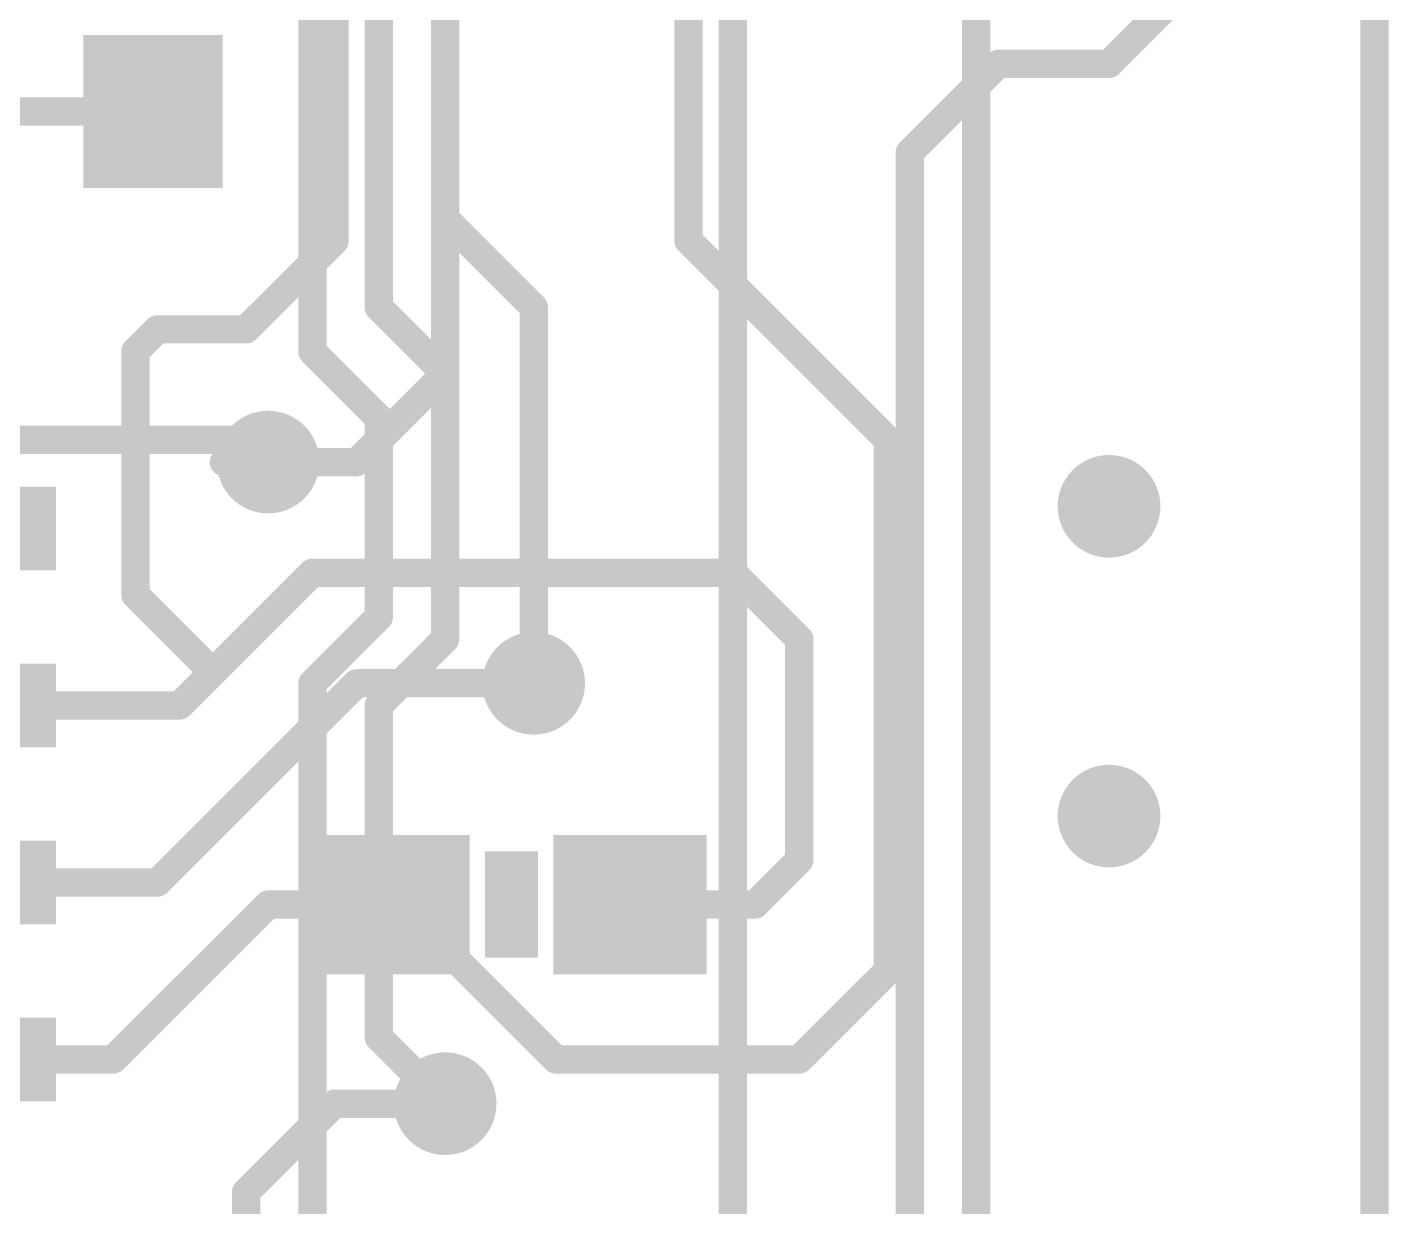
# Model space of a CAD drawing. Extents: x -17.9 to 25.5, y -0.1 to 79.8.
# Drawn here: x 15.73 to 25.5, y 18.47 to 26.93 of the extents above; entities that cross this region are included whole.
import ezdxf

# ---------------------------------------------------------------- set-up
doc = ezdxf.new("R2010")
doc.units = 0
for name, color, linetype in [('1', 12, 'CONTINUOUS'), ('16', 132, 'CONTINUOUS'), ('18', 110, 'CONTINUOUS'), ('20', 53, 'CONTINUOUS'), ('21', 41, 'CONTINUOUS')]:
    doc.layers.add(name, color=color, linetype=linetype)

# ---------------------------------------------------------------- blocks, each defined once
blk = doc.blocks.new('RECT')
blk.add_solid([(-0.5, -0.5), (0.5, -0.5), (-0.5, 0.5), (0.5, 0.5)])
blk = doc.blocks.new('ROUNDV')
at = {"const_width": 0.5}
blk.add_lwpolyline([(0, -0.25, 1), (0, 0.25, 1), (0, -0.25)], format="xyb", dxfattribs=at)

msp = doc.modelspace()

# ---------------------------------------------------------------- linework, layer by layer
at = {"layer": '1'}
for points, const_width in [([(25.4, 55.88), (25.4, 0)], 0.1778), ([(20.4788, 33.9725), (20.4788, 25.4)], 0.2032), ([(17.9388, 25.4), (17.9388, 29.5275)], 0.2032), ([(18.7325, 28.575), (18.7325, 24.4475)], 0.2032), ([(22.5425, 27.6225), (22.5425, 13.245)], 0.2032), ([(16.637, 26.328), (13.3595, 26.328)], 0.2032), ([(17.3038, 24.765), (17.9388, 25.4)], 0.2032), ([(20.4788, 25.4), (21.9075, 23.9713)], 0.2032), ([(16.6687, 24.765), (16.51, 24.6063)], 0.2032), ([(17.3038, 24.765), (16.6687, 24.765)], 0.2032), ([(16.51, 24.6063), (16.51, 22.86)], 0.2032), ([(18.7325, 24.4475), (18.0975, 23.8125)], 0.2032), ([(21.9075, 23.9713), (21.9075, 20.1613)], 0.2032), ([(17.145, 23.8125), (17.4625, 23.8125)], 0.2032), ([(18.0975, 23.8125), (17.4625, 23.8125)], 0.2032), ([(17.0656, 22.3044), (17.78, 23.0188)], 0.2032), ([(17.78, 23.0188), (20.7963, 23.0188)], 0.2032), ([(20.7963, 23.0188), (21.2725, 22.5425)], 0.2032), ([(16.51, 22.86), (17.0656, 22.3044)], 0.2032), ([(21.2725, 22.5425), (21.2725, 20.955)], 0.2032), ([(16.8275, 22.0663), (17.0656, 22.3044)], 0.2032), ([(16.6687, 20.7963), (18.0975, 22.225)], 0.2032), ([(18.0975, 22.225), (19.3675, 22.225)], 0.2032), ([(15.3413, 22.0663), (16.8275, 22.0663)], 0.2032), ([(21.2725, 20.955), (20.955, 20.6375)], 0.2032), ([(15.3413, 20.7963), (16.6687, 20.7963)], 0.2032), ([(16.3513, 19.5263), (17.4625, 20.6375)], 0.2032), ([(17.4625, 20.6375), (18.3588, 20.6375)], 0.2032), ([(18.3588, 20.6375), (18.415, 20.6375)], 0.2032), ([(18.415, 20.6375), (19.5263, 19.5263)], 0.2032), ([(20.955, 20.6375), (20.0587, 20.6375)], 0.2032), ([(21.2725, 19.5263), (21.9075, 20.1613)], 0.2032), ([(15.3413, 19.5263), (16.3513, 19.5263)], 0.2032), ([(19.5263, 19.5263), (21.2725, 19.5263)], 0.2032), ([(17.9388, 19.2088), (17.3038, 18.5738)], 0.2032), ([(18.7325, 19.2088), (17.9388, 19.2088)], 0.2032), ([(17.3038, 18.5738), (17.3038, 17.78)], 0.2032)]:
    msp.add_lwpolyline(points, dxfattribs=dict(at, const_width=const_width))
at = {"layer": '1', "const_width": 0.1016}
for points in [[(16.637, 26.2772, 1), (16.637, 26.3788)], [(17.9747, 25.3641, 1), (17.9028, 25.4359)], [(20.5147, 25.4359, 1), (20.4428, 25.3641)], [(17.888, 25.4, 1), (17.9896, 25.4)], [(20.428, 25.4, 1), (20.5296, 25.4)], [(16.6687, 24.8158, 1), (16.6687, 24.7142)], [(16.7047, 24.7291, 1), (16.6328, 24.8009)], [(17.2678, 24.8009, 1), (17.3397, 24.7291)], [(17.3038, 24.7142, 1), (17.3038, 24.8158)], [(16.5608, 24.6063, 1), (16.4592, 24.6063)], [(16.4741, 24.6422, 1), (16.5459, 24.5703)], [(18.7684, 24.4116, 1), (18.6966, 24.4834)], [(18.6817, 24.4475, 1), (18.7833, 24.4475)], [(21.9583, 23.9713, 1), (21.8567, 23.9713)], [(21.8716, 23.9353, 1), (21.9434, 24.0072)], [(17.145, 23.8633, 1), (17.145, 23.7617)], [(17.4625, 23.8633, 1), (17.4625, 23.7617)], [(17.4625, 23.7617, 1), (17.4625, 23.8633)], [(18.0616, 23.8484, 1), (18.1334, 23.7766)], [(18.0975, 23.7617, 1), (18.0975, 23.8633)], [(17.78, 23.0695, 1), (17.78, 22.968)], [(17.8159, 22.9828, 1), (17.7441, 23.0547)], [(20.8322, 23.0547, 1), (20.7603, 22.9828)], [(20.7963, 22.968, 1), (20.7963, 23.0695)], [(16.5459, 22.8959, 1), (16.4741, 22.8241)], [(16.4592, 22.86, 1), (16.5608, 22.86)], [(21.3233, 22.5425, 1), (21.2217, 22.5425)], [(21.2366, 22.5066, 1), (21.3084, 22.5784)], [(17.0297, 22.3403, 1), (17.1015, 22.2685)], [(17.1015, 22.2685, 1), (17.0297, 22.3403)], [(17.0297, 22.2685, 1), (17.1015, 22.3403)], [(18.0975, 22.2758, 1), (18.0975, 22.1742)], [(18.1334, 22.1891, 1), (18.0616, 22.2609)], [(19.3675, 22.1742, 1), (19.3675, 22.2758)], [(16.7916, 22.1022, 1), (16.8634, 22.0303)], [(16.8275, 22.0155, 1), (16.8275, 22.117)], [(21.2217, 20.955, 1), (21.3233, 20.955)], [(21.3084, 20.9191, 1), (21.2366, 20.9909)], [(16.6328, 20.8322, 1), (16.7047, 20.7603)], [(16.6687, 20.7455, 1), (16.6687, 20.847)], [(17.4625, 20.6883, 1), (17.4625, 20.5867)], [(17.4984, 20.6016, 1), (17.4266, 20.6734)], [(18.3588, 20.6883, 1), (18.3588, 20.5867)], [(18.3588, 20.5867, 1), (18.3588, 20.6883)], [(18.4509, 20.6734, 1), (18.3791, 20.6016)], [(18.415, 20.5867, 1), (18.415, 20.6883)], [(20.0587, 20.6883, 1), (20.0587, 20.5867)], [(20.9191, 20.6734, 1), (20.9909, 20.6016)], [(20.955, 20.5867, 1), (20.955, 20.6883)], [(21.9434, 20.1253, 1), (21.8716, 20.1972)], [(21.8567, 20.1613, 1), (21.9583, 20.1613)], [(16.3153, 19.5622, 1), (16.3872, 19.4903)], [(16.3513, 19.4755, 1), (16.3513, 19.577)], [(19.5263, 19.577, 1), (19.5263, 19.4755)], [(19.4903, 19.4903, 1), (19.5622, 19.5622)], [(21.2366, 19.5622, 1), (21.3084, 19.4903)], [(21.2725, 19.4755, 1), (21.2725, 19.577)], [(17.9388, 19.2596, 1), (17.9388, 19.158)], [(17.9747, 19.1728, 1), (17.9028, 19.2447)], [(18.7325, 19.158, 1), (18.7325, 19.2596)], [(17.2678, 18.6097, 1), (17.3397, 18.5378)], [(17.3545, 18.5738, 1), (17.253, 18.5738)]]:
    msp.add_lwpolyline(points, format="xyb", dxfattribs=at)
at = {"layer": '16'}
for points, const_width in [([(25.4, 55.88), (25.4, 0)], 0.1778), ([(18.2563, 36.5125), (18.2563, 24.9238)], 0.2032), ([(17.78, 36.3538), (17.78, 24.6063)], 0.2032), ([(20.7963, 16.51), (20.7963, 35.7188)], 0.2032), ([(18.7325, 25.5587), (18.7325, 34.7662)], 0.2032), ([(23.495, 26.67), (24.13, 27.305)], 0.2032), ([(22.7013, 26.67), (22.0663, 26.035)], 0.2032), ([(22.7013, 26.67), (23.495, 26.67)], 0.2032), ([(22.0663, 26.035), (22.0663, 15.875)], 0.2032), ([(19.3675, 24.9238), (18.7325, 25.5587)], 0.2032), ([(18.2563, 24.9238), (18.7325, 24.4475)], 0.2032), ([(19.3675, 22.225), (19.3675, 24.9238)], 0.2032), ([(17.78, 24.6063), (18.2563, 24.13)], 0.2032), ([(18.7325, 24.4475), (18.7325, 22.5425)], 0.2032), ([(18.2563, 24.13), (18.2563, 22.7013)], 0.2032), ([(13.0175, 23.9713), (17.3038, 23.9713)], 0.2032), ([(17.3038, 23.9713), (17.4625, 23.8125)], 0.2032), ([(18.2563, 22.7013), (17.78, 22.225)], 0.2032), ([(18.7325, 22.5425), (18.2563, 22.0663)], 0.2032), ([(17.78, 22.225), (17.78, 13.97)], 0.2032), ([(18.2563, 22.0663), (18.2563, 19.685)], 0.2032), ([(18.2563, 19.685), (18.7325, 19.2088)], 0.2032)]:
    msp.add_lwpolyline(points, dxfattribs=dict(at, const_width=const_width))
at = {"layer": '16', "const_width": 0.1016}
for points in [[(22.7013, 26.7208, 1), (22.7013, 26.6192)], [(22.7372, 26.6341, 1), (22.6653, 26.7059)], [(23.495, 26.6192, 1), (23.495, 26.7208)], [(23.4591, 26.7059, 1), (23.5309, 26.6341)], [(22.0303, 26.0709, 1), (22.1022, 25.9991)], [(22.117, 26.035, 1), (22.0155, 26.035)], [(18.7684, 25.5947, 1), (18.6966, 25.5228)], [(18.6817, 25.5587, 1), (18.7833, 25.5587)], [(18.2922, 24.9597, 1), (18.2203, 24.8878)], [(19.4183, 24.9238, 1), (19.3167, 24.9238)], [(19.3316, 24.8878, 1), (19.4034, 24.9597)], [(18.2055, 24.9238, 1), (18.3071, 24.9238)], [(17.8159, 24.6422, 1), (17.7441, 24.5703)], [(17.7292, 24.6063, 1), (17.8308, 24.6063)], [(18.7833, 24.4475, 1), (18.6817, 24.4475)], [(18.6966, 24.4116, 1), (18.7684, 24.4834)], [(18.3071, 24.13, 1), (18.2055, 24.13)], [(18.2203, 24.0941, 1), (18.2922, 24.1659)], [(17.3397, 24.0072, 1), (17.2678, 23.9353)], [(17.3038, 23.9205, 1), (17.3038, 24.0221)], [(17.4266, 23.7766, 1), (17.4984, 23.8484)], [(18.2922, 22.6653, 1), (18.2203, 22.7372)], [(18.2055, 22.7013, 1), (18.3071, 22.7013)], [(18.6817, 22.5425, 1), (18.7833, 22.5425)], [(18.7684, 22.5066, 1), (18.6966, 22.5784)], [(17.8308, 22.225, 1), (17.7292, 22.225)], [(17.7441, 22.2609, 1), (17.8159, 22.1891)], [(19.3167, 22.225, 1), (19.4183, 22.225)], [(18.2203, 22.1022, 1), (18.2922, 22.0303)], [(18.3071, 22.0663, 1), (18.2055, 22.0663)], [(18.2922, 19.7209, 1), (18.2203, 19.6491)], [(18.2055, 19.685, 1), (18.3071, 19.685)], [(18.6966, 19.1728, 1), (18.7684, 19.2447)]]:
    msp.add_lwpolyline(points, format="xyb", dxfattribs=at)
at = {"layer": '20', "const_width": 0.2032}
msp.add_lwpolyline([(25.4, 0), (25.4, 55.88)], dxfattribs=at)

# ---------------------------------------------------------------- block references
at = {"layer": '1', "xscale": 1.1, "rotation": 90}
msp.add_blockref('RECT', (16.637, 26.328), dxfattribs=at)
at = {"layer": '1', "xscale": 0.6, "yscale": 1.2, "rotation": 90}
for p in [(15.3413, 23.3362), (15.3413, 22.0663), (15.3413, 20.7963), (15.3413, 19.5263)]:
    msp.add_blockref('RECT', p, dxfattribs=at)
at = {"layer": '1', "xscale": 1.1}
for p in [(18.3588, 20.6375), (20.0587, 20.6375)]:
    msp.add_blockref('RECT', p, dxfattribs=at)
at = {"layer": '18', "xscale": 0.7366, "yscale": 0.7366}
for p in [(17.4625, 23.8125), (17.4625, 23.8125), (23.495, 23.495), (23.495, 23.495), (19.3675, 22.225), (19.3675, 22.225), (23.495, 21.2725), (23.495, 21.2725), (18.7325, 19.2088), (18.7325, 19.2088)]:
    msp.add_blockref('ROUNDV', p, dxfattribs=at)
at = {"layer": '21', "xscale": 0.381, "yscale": 0.762}
msp.add_blockref('RECT', (19.2088, 20.6375), dxfattribs=at)

doc.saveas('drawing.dxf')
